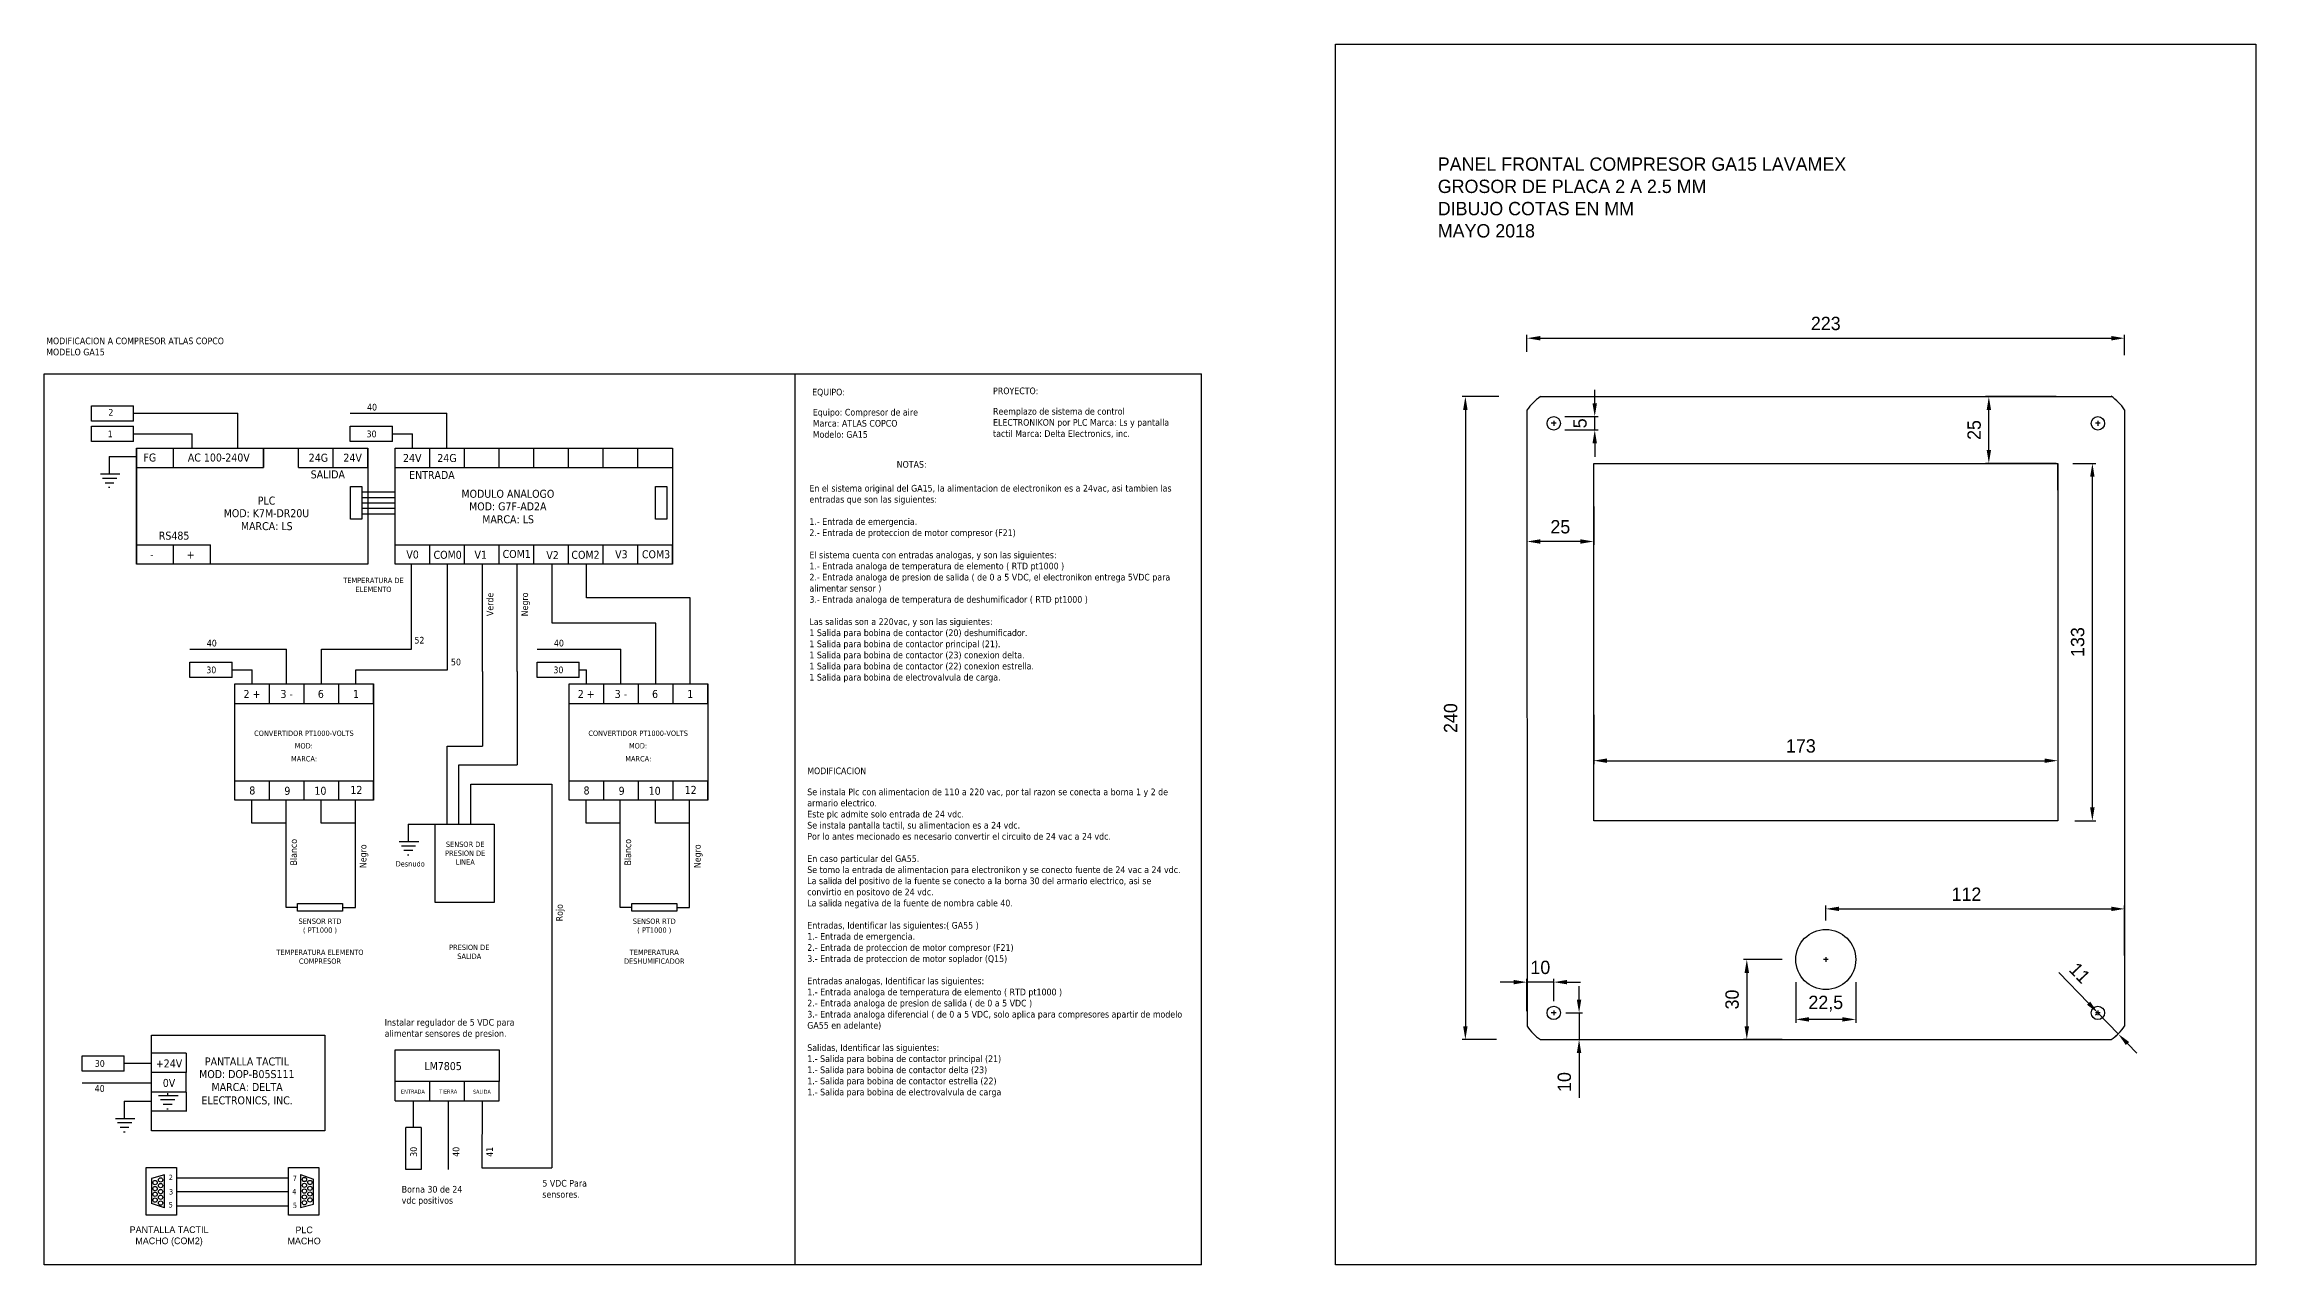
# Model space of a CAD drawing. Header units: millimetres. Extents: x 280 to 2517, y 686 to 1154.
# Drawn here: x 1688 to 2517, y 686 to 1144 of the extents above; entities that cross this region are included whole.
import ezdxf

# ---------------------------------------------------------------- set-up
doc = ezdxf.new("R2010")
doc.units = ezdxf.units.MM
doc.styles.add('Tahoma', font='tahoma.ttf')
doc.dimstyles.new('ISO-25', dxfattribs={"dimtxt": 2.5, "dimasz": 2.5, "dimexe": 1.25, "dimexo": 0.625, "dimtad": 1, "dimtxsty": 'Standard', "dimcen": 2.5, "dimadec": 0, "dimazin": 0, "dimtfac": 1, "dimtmove": 0, "dimatfit": 3, "dimfxl": 1, "dimarcsym": 0})

# ---------------------------------------------------------------- blocks, each defined once
blk = doc.blocks.new('*D132')
at = {"color": 0, "lineweight": -2, "transparency": 16777216}
for p, q in [((2268.49, 892.23), (2268.49, 873.85)), ((2442.49, 892.69), (2442.49, 873.85)), ((2273.49, 875.1), (2437.49, 875.1))]:
    blk.add_line(p, q, dxfattribs=at)
at = {"color": 0, "transparency": 16777216}
for points in [[(2273.49, 875.93), (2273.49, 874.27), (2268.49, 875.1)], [(2437.49, 875.93), (2437.49, 874.27), (2442.49, 875.1)]]:
    blk.add_solid(points, dxfattribs=at)
at = {"layer": 'Defpoints', "color": 0, "transparency": 16777216}
for p in [(2268.49, 892.85), (2442.49, 893.32), (2442.49, 875.1)]:
    blk.add_point(p, dxfattribs=at)
at = {"color": 0, "transparency": 16777216, "insert": (2346.16, 880.6), "char_height": 5, "attachment_point": 5}
blk.add_mtext('173', dxfattribs=at)
blk = doc.blocks.new('*D133')
at = {"color": 0, "lineweight": -2, "transparency": 16777216}
for p, q in [((2448.11, 986.56), (2456.67, 986.56)), ((2455.42, 857.56), (2455.42, 981.56)), ((2448.8, 852.56), (2456.67, 852.56))]:
    blk.add_line(p, q, dxfattribs=at)
at = {"color": 0, "transparency": 16777216}
for points in [[(2454.59, 981.56), (2456.25, 981.56), (2455.42, 986.56)], [(2454.59, 857.56), (2456.25, 857.56), (2455.42, 852.56)]]:
    blk.add_solid(points, dxfattribs=at)
at = {"layer": 'Defpoints', "color": 0, "transparency": 16777216}
for p in [(2447.48, 986.56), (2455.42, 986.56), (2448.17, 852.56)]:
    blk.add_point(p, dxfattribs=at)
at = {"color": 0, "transparency": 16777216, "insert": (2449.92, 919.56), "char_height": 5, "attachment_point": 5, "rotation": 90}
blk.add_mtext('133', dxfattribs=at)
blk = doc.blocks.new('*D134')
at = {"color": 0, "lineweight": -2, "transparency": 16777216}
for p, q in [((2268.89, 1009.06), (2268.89, 1014.06)), ((2257.71, 1004.06), (2270.14, 1004.06)), ((2268.89, 999.06), (2268.89, 1004.06)), ((2257.71, 999.06), (2270.14, 999.06)), ((2268.89, 994.06), (2268.89, 989.06))]:
    blk.add_line(p, q, dxfattribs=at)
at = {"color": 0, "transparency": 16777216}
for points in [[(2268.05, 1009.06), (2269.72, 1009.06), (2268.89, 1004.06)], [(2268.05, 994.06), (2269.72, 994.06), (2268.89, 999.06)]]:
    blk.add_solid(points, dxfattribs=at)
at = {"layer": 'Defpoints', "color": 0, "transparency": 16777216}
for p in [(2257.09, 1004.06), (2268.89, 1004.06), (2257.08, 999.06)]:
    blk.add_point(p, dxfattribs=at)
at = {"color": 0, "transparency": 16777216, "insert": (2263.39, 1001.56), "char_height": 5, "attachment_point": 5, "rotation": 90}
blk.add_mtext('5', dxfattribs=at)
blk = doc.blocks.new('*D135')
at = {"color": 0, "lineweight": -2, "transparency": 16777216}
for p, q in [((2454.02, 784.16), (2442.91, 795.67)), ((2457.04, 780.12), (2456.59, 779.69)), ((2465.11, 772.67), (2457.49, 780.56)), ((2464.66, 772.23), (2464.21, 771.8)), ((2468.58, 769.07), (2472.05, 765.47))]:
    blk.add_line(p, q, dxfattribs=at)
at = {"color": 0, "transparency": 16777216}
for points in [[(2454.62, 784.74), (2453.42, 783.58), (2457.49, 780.56)], [(2469.18, 769.65), (2467.98, 768.49), (2465.11, 772.67)]]:
    blk.add_solid(points, dxfattribs=at)
at = {"layer": 'Defpoints', "color": 0, "transparency": 16777216}
for p in [(2457.49, 780.56), (2457.49, 780.56), (2465.11, 772.67)]:
    blk.add_point(p, dxfattribs=at)
at = {"color": 0, "transparency": 16777216, "insert": (2450.69, 795.53), "char_height": 5, "attachment_point": 5, "rotation": 313.97669}
blk.add_mtext('11', dxfattribs=at)
blk = doc.blocks.new('*D136')
at = {"color": 0, "lineweight": -2, "transparency": 16777216}
for p, q in [((2263.01, 785.56), (2263.01, 790.56)), ((2258.1, 780.56), (2264.26, 780.56)), ((2263.01, 780.56), (2263.01, 770.56)), ((2254.27, 770.56), (2264.26, 770.56)), ((2263.01, 765.56), (2263.01, 748.72))]:
    blk.add_line(p, q, dxfattribs=at)
at = {"color": 0, "transparency": 16777216}
for points in [[(2262.17, 785.56), (2263.84, 785.56), (2263.01, 780.56)], [(2262.17, 765.56), (2263.84, 765.56), (2263.01, 770.56)]]:
    blk.add_solid(points, dxfattribs=at)
at = {"layer": 'Defpoints', "color": 0, "transparency": 16777216}
for p in [(2257.47, 780.56), (2253.65, 770.56), (2263.01, 770.56)]:
    blk.add_point(p, dxfattribs=at)
at = {"color": 0, "transparency": 16777216, "insert": (2257.51, 754.64), "char_height": 5, "attachment_point": 5, "rotation": 90}
blk.add_mtext('10', dxfattribs=at)
blk = doc.blocks.new('*D137')
at = {"color": 0, "lineweight": -2, "transparency": 16777216}
for p, q in [((2238.49, 792.08), (2233.49, 792.08)), ((2243.49, 781.18), (2243.49, 793.33)), ((2253.49, 792.08), (2243.49, 792.08)), ((2253.49, 784.9), (2253.49, 793.33)), ((2258.49, 792.08), (2263.49, 792.08))]:
    blk.add_line(p, q, dxfattribs=at)
at = {"color": 0, "transparency": 16777216}
for points in [[(2238.49, 792.91), (2238.49, 791.25), (2243.49, 792.08)], [(2258.49, 792.91), (2258.49, 791.25), (2253.49, 792.08)]]:
    blk.add_solid(points, dxfattribs=at)
at = {"layer": 'Defpoints', "color": 0, "transparency": 16777216}
for p in [(2243.49, 792.08), (2243.49, 780.56), (2253.49, 784.27)]:
    blk.add_point(p, dxfattribs=at)
at = {"color": 0, "transparency": 16777216, "insert": (2248.49, 797.58), "char_height": 5, "attachment_point": 5}
blk.add_mtext('10', dxfattribs=at)
blk = doc.blocks.new('*D138')
at = {"color": 0, "lineweight": -2, "transparency": 16777216}
for p, q in [((2243.49, 1028.34), (2243.49, 1034.72)), ((2248.49, 1033.47), (2462.49, 1033.47)), ((2467.49, 1027.17), (2467.49, 1034.72))]:
    blk.add_line(p, q, dxfattribs=at)
at = {"color": 0, "transparency": 16777216}
for points in [[(2248.49, 1034.3), (2248.49, 1032.63), (2243.49, 1033.47)], [(2462.49, 1034.3), (2462.49, 1032.63), (2467.49, 1033.47)]]:
    blk.add_solid(points, dxfattribs=at)
at = {"layer": 'Defpoints', "color": 0, "transparency": 16777216}
for p in [(2467.49, 1033.47), (2243.49, 1020.34), (2467.49, 1019.17)]:
    blk.add_point(p, dxfattribs=at)
at = {"color": 0, "transparency": 16777216, "insert": (2355.49, 1038.97), "char_height": 5, "attachment_point": 5}
blk.add_mtext('223', dxfattribs=at)
blk = doc.blocks.new('*D139')
at = {"color": 0, "lineweight": -2, "transparency": 16777216}
for p, q in [((2344.24, 792.07), (2344.24, 776.86)), ((2366.74, 792.01), (2366.74, 776.86)), ((2361.74, 778.11), (2349.24, 778.11))]:
    blk.add_line(p, q, dxfattribs=at)
at = {"color": 0, "transparency": 16777216}
for points in [[(2349.24, 778.95), (2349.24, 777.28), (2344.24, 778.11)], [(2361.74, 778.95), (2361.74, 777.28), (2366.74, 778.11)]]:
    blk.add_solid(points, dxfattribs=at)
at = {"layer": 'Defpoints', "color": 0, "transparency": 16777216}
for p in [(2344.24, 792.7), (2366.74, 792.63), (2344.24, 778.11)]:
    blk.add_point(p, dxfattribs=at)
at = {"color": 0, "transparency": 16777216, "insert": (2355.49, 784.03), "char_height": 5, "attachment_point": 5}
blk.add_mtext('22,5', dxfattribs=at)
blk = doc.blocks.new('*D140')
at = {"color": 0, "lineweight": -2, "transparency": 16777216}
for p, q in [((2339.13, 800.56), (2324.64, 800.56)), ((2325.89, 795.56), (2325.89, 775.56)), ((2339.13, 770.56), (2324.64, 770.56))]:
    blk.add_line(p, q, dxfattribs=at)
at = {"color": 0, "transparency": 16777216}
for points in [[(2325.06, 795.56), (2326.73, 795.56), (2325.89, 800.56)], [(2325.06, 775.56), (2326.73, 775.56), (2325.89, 770.56)]]:
    blk.add_solid(points, dxfattribs=at)
at = {"layer": 'Defpoints', "color": 0, "transparency": 16777216}
for p in [(2339.76, 800.56), (2325.89, 770.56), (2339.76, 770.56)]:
    blk.add_point(p, dxfattribs=at)
at = {"color": 0, "transparency": 16777216, "insert": (2320.39, 785.56), "char_height": 5, "attachment_point": 5, "rotation": 90}
blk.add_mtext('30', dxfattribs=at)
blk = doc.blocks.new('*D141')
at = {"color": 0, "lineweight": -2, "transparency": 16777216}
for p, q in [((2355.49, 815.19), (2355.49, 820.79)), ((2467.49, 802.09), (2467.49, 820.79)), ((2360.49, 819.54), (2462.49, 819.54))]:
    blk.add_line(p, q, dxfattribs=at)
at = {"color": 0, "transparency": 16777216}
for points in [[(2360.49, 820.37), (2360.49, 818.71), (2355.49, 819.54)], [(2462.49, 820.37), (2462.49, 818.71), (2467.49, 819.54)]]:
    blk.add_solid(points, dxfattribs=at)
at = {"layer": 'Defpoints', "color": 0, "transparency": 16777216}
for p in [(2355.49, 814.56), (2467.49, 819.54), (2467.49, 801.46)]:
    blk.add_point(p, dxfattribs=at)
at = {"color": 0, "transparency": 16777216, "insert": (2408.22, 825.04), "char_height": 5, "attachment_point": 5}
blk.add_mtext('112', dxfattribs=at)
blk = doc.blocks.new('*D142')
at = {"color": 0, "lineweight": -2, "transparency": 16777216}
for p, q in [((2232.9, 1011.56), (2219.14, 1011.56)), ((2220.39, 1006.56), (2220.39, 775.56)), ((2232, 770.56), (2219.14, 770.56))]:
    blk.add_line(p, q, dxfattribs=at)
at = {"color": 0, "transparency": 16777216}
for points in [[(2219.55, 1006.56), (2221.22, 1006.56), (2220.39, 1011.56)], [(2219.55, 775.56), (2221.22, 775.56), (2220.39, 770.56)]]:
    blk.add_solid(points, dxfattribs=at)
at = {"layer": 'Defpoints', "color": 0, "transparency": 16777216}
for p in [(2233.53, 1011.56), (2220.39, 770.56), (2232.62, 770.56)]:
    blk.add_point(p, dxfattribs=at)
at = {"color": 0, "transparency": 16777216, "insert": (2214.89, 891.06), "char_height": 5, "attachment_point": 5, "rotation": 90}
blk.add_mtext('240', dxfattribs=at)
blk = doc.blocks.new('*D143')
at = {"color": 0, "lineweight": -2, "transparency": 16777216}
for p, q in [((2441.87, 1011.56), (2415.37, 1011.56)), ((2416.62, 991.56), (2416.62, 1006.56)), ((2441.87, 986.56), (2415.37, 986.56))]:
    blk.add_line(p, q, dxfattribs=at)
at = {"color": 0, "transparency": 16777216}
for points in [[(2415.79, 1006.56), (2417.45, 1006.56), (2416.62, 1011.56)], [(2415.79, 991.56), (2417.45, 991.56), (2416.62, 986.56)]]:
    blk.add_solid(points, dxfattribs=at)
at = {"layer": 'Defpoints', "color": 0, "transparency": 16777216}
for p in [(2416.62, 1011.56), (2442.49, 1011.56), (2442.49, 986.56)]:
    blk.add_point(p, dxfattribs=at)
at = {"color": 0, "transparency": 16777216, "insert": (2411.12, 999.06), "char_height": 5, "attachment_point": 5, "rotation": 90}
blk.add_mtext('25', dxfattribs=at)
blk = doc.blocks.new('*D144')
at = {"color": 0, "lineweight": -2, "transparency": 16777216}
for p, q in [((2243.49, 970.35), (2243.49, 956.01)), ((2268.49, 970.35), (2268.49, 956.01)), ((2263.49, 957.26), (2248.49, 957.26))]:
    blk.add_line(p, q, dxfattribs=at)
at = {"color": 0, "transparency": 16777216}
for points in [[(2248.49, 958.09), (2248.49, 956.43), (2243.49, 957.26)], [(2263.49, 958.09), (2263.49, 956.43), (2268.49, 957.26)]]:
    blk.add_solid(points, dxfattribs=at)
at = {"layer": 'Defpoints', "color": 0, "transparency": 16777216}
for p in [(2243.49, 970.97), (2268.49, 970.97), (2243.49, 957.26)]:
    blk.add_point(p, dxfattribs=at)
at = {"color": 0, "transparency": 16777216, "insert": (2255.99, 962.76), "char_height": 5, "attachment_point": 5}
blk.add_mtext('25', dxfattribs=at)

msp = doc.modelspace()

# ---------------------------------------------------------------- linework, layer by layer
for p, q in [((1687.681, 686.128), (1687.681, 1020.128)), ((1687.681, 1020.128), (2121.476, 1020.128)), ((1969.017, 1020.128), (1969.017, 686.128)), ((2121.476, 686.128), (2121.476, 1020.128)), ((2248.542, 1011.558), (2355.492, 1011.558)), ((2355.492, 1011.558), (2462.653, 1011.558)), ((1705.372, 1008.152), (1721.141, 1008.152)), ((1705.372, 1002.389), (1705.372, 1008.152)), ((1721.141, 1002.389), (1721.141, 1008.152)), ((1721.141, 1005.345), (1760.275, 1005.345)), ((1760.275, 992.311), (1760.275, 1005.345)), ((1802.375, 1005.345), (1838.6, 1005.345)), ((1838.6, 992.311), (1838.6, 1005.345)), ((2243.492, 1006.508), (2243.494, 775.608)), ((2467.492, 1006.651), (2467.492, 775.608)), ((1721.141, 1002.389), (1705.372, 1002.389)), ((1705.397, 1000.462), (1721.167, 1000.462)), ((1705.397, 994.699), (1705.397, 1000.462)), ((1721.167, 994.699), (1721.167, 1000.462)), ((1721.167, 997.655), (1743.164, 997.655)), ((1743.164, 992.311), (1743.164, 997.655)), ((1802.401, 1000.462), (1818.171, 1000.462)), ((1802.401, 994.699), (1802.401, 1000.462)), ((1818.171, 994.699), (1818.171, 1000.462)), ((1818.171, 997.655), (1825.757, 997.655)), ((1825.757, 992.311), (1825.757, 997.655)), ((2254.401, 1001.559), (2252.588, 1001.559)), ((2253.494, 1002.466), (2253.494, 1000.653)), ((2458.398, 1001.559), (2456.585, 1001.559)), ((2457.492, 1002.466), (2457.492, 1000.653)), ((1721.167, 994.699), (1705.397, 994.699)), ((1712.025, 989.11), (1712.025, 982.621)), ((1712.025, 989.11), (1722.228, 989.11)), ((1736.131, 985.024), (1736.131, 992.311)), ((1769.87, 985.024), (1769.87, 992.311)), ((1769.972, 985.024), (1769.972, 992.311)), ((1782.972, 985.024), (1782.972, 992.311)), ((1795.972, 985.024), (1795.972, 992.311)), ((1818.171, 994.699), (1802.401, 994.699)), ((1808.972, 985.024), (1808.972, 992.311)), ((1832.232, 985.024), (1832.232, 992.311)), ((1845.232, 985.024), (1845.232, 992.311)), ((1858.232, 985.024), (1858.232, 992.311)), ((1871.232, 985.024), (1871.232, 992.311)), ((1884.232, 985.024), (1884.232, 992.311)), ((1897.232, 985.024), (1897.232, 992.311)), ((1910.232, 985.024), (1910.232, 992.311)), ((2268.492, 986.558), (2442.492, 986.558)), ((2268.492, 852.558), (2268.492, 986.558)), ((2442.492, 986.558), (2442.492, 852.558)), ((2442.492, 976.558), (2442.492, 986.558)), ((1708.744, 982.621), (1716.056, 982.621)), ((1709.516, 981.033), (1714.875, 981.033)), ((1710.47, 979.309), (1713.785, 979.309)), ((1722.228, 985.024), (1769.87, 985.024)), ((1782.972, 985.024), (1808.972, 985.024)), ((1819.232, 985.024), (1923.232, 985.024)), ((1711.787, 977.584), (1712.332, 977.584)), ((1806.739, 975.856), (1819.232, 975.856)), ((1806.739, 973.803), (1819.232, 973.803)), ((1806.739, 971.75), (1819.232, 971.75)), ((1806.739, 969.698), (1819.232, 969.698)), ((1806.739, 967.645), (1819.232, 967.645)), ((1722.228, 956.03), (1736.131, 956.03)), ((1736.131, 948.743), (1736.131, 956.03)), ((1736.131, 956.03), (1750.034, 956.03)), ((1750.034, 948.743), (1750.034, 956.03)), ((1819.232, 956.03), (1923.232, 956.03)), ((1832.232, 948.743), (1832.232, 956.03)), ((1845.232, 948.743), (1845.232, 956.03)), ((1858.232, 948.743), (1858.232, 956.03)), ((1871.232, 948.743), (1871.232, 956.03)), ((1884.232, 948.743), (1884.232, 956.03)), ((1897.232, 948.743), (1897.232, 956.03)), ((1910.232, 948.743), (1910.232, 956.03)), ((1910.232, 948.743), (1910.232, 956.03)), ((1923.232, 948.743), (1923.232, 956.03)), ((1825.39, 916.89), (1825.39, 948.743)), ((1838.871, 909.2), (1838.871, 948.743)), ((1851.971, 908.567), (1851.971, 948.743)), ((1864.971, 908.567), (1864.971, 948.743)), ((1864.971, 940.088), (1864.971, 948.743)), ((1878.128, 926.698), (1878.128, 948.743)), ((1890.971, 937.958), (1890.971, 948.743)), ((1890.971, 936.163), (1890.971, 948.743)), ((1929.814, 936.163), (1890.971, 936.163)), ((1929.814, 909.2), (1929.814, 936.163)), ((1916.971, 926.698), (1878.128, 926.698)), ((1916.971, 903.856), (1916.971, 926.698)), ((1742.293, 916.89), (1778.518, 916.89)), ((1742.319, 912.007), (1758.089, 912.007)), ((1742.319, 906.244), (1742.319, 912.007)), ((1758.089, 906.244), (1758.089, 912.007)), ((1761.186, 916.89), (1778.518, 916.89)), ((1778.518, 903.856), (1778.518, 916.89)), ((1791.675, 916.89), (1825.39, 916.89)), ((1791.675, 903.856), (1791.675, 916.89)), ((1872.409, 916.89), (1903.814, 916.89)), ((1872.435, 912.007), (1888.204, 912.007)), ((1872.435, 906.244), (1872.435, 912.007)), ((1888.204, 906.244), (1888.204, 912.007)), ((1903.814, 903.856), (1903.814, 916.89)), ((1758.089, 906.244), (1742.319, 906.244)), ((1758.089, 909.2), (1765.675, 909.2)), ((1765.675, 903.856), (1765.675, 909.2)), ((1772.15, 896.569), (1772.15, 903.856)), ((1785.15, 896.569), (1785.15, 903.856)), ((1798.15, 896.569), (1798.15, 903.856)), ((1804.518, 909.2), (1838.871, 909.2)), ((1804.518, 903.856), (1804.518, 909.2)), ((1811.15, 896.569), (1811.15, 903.856)), ((1851.971, 908.567), (1851.971, 880.546)), ((1864.971, 908.567), (1864.971, 873.525)), ((1888.204, 906.244), (1872.435, 906.244)), ((1888.204, 909.2), (1890.971, 909.2)), ((1890.971, 903.856), (1890.971, 909.2)), ((1897.445, 896.569), (1897.445, 903.856)), ((1910.445, 896.569), (1910.445, 903.856)), ((1923.445, 896.569), (1923.445, 903.856)), ((1929.814, 903.856), (1929.814, 909.2)), ((1936.445, 896.569), (1936.445, 903.856)), ((1759.15, 896.569), (1811.15, 896.569)), ((1884.445, 896.569), (1936.445, 896.569)), ((1838.684, 851.358), (1838.684, 880.546)), ((1838.684, 880.546), (1851.971, 880.546)), ((1843.113, 851.358), (1843.113, 873.525)), ((1843.113, 873.525), (1864.971, 873.525)), ((1759.15, 867.575), (1811.15, 867.575)), ((1772.15, 860.288), (1772.15, 867.575)), ((1785.15, 860.288), (1785.15, 867.575)), ((1798.15, 860.288), (1798.15, 867.575)), ((1811.15, 860.288), (1811.15, 867.575)), ((1847.542, 851.358), (1847.542, 866.294)), ((1847.542, 866.294), (1877.971, 866.294)), ((1877.971, 866.294), (1877.971, 722.412)), ((1884.445, 867.575), (1936.445, 867.575)), ((1897.445, 860.288), (1897.445, 867.575)), ((1910.445, 860.288), (1910.445, 867.575)), ((1923.445, 860.288), (1923.445, 867.575)), ((1936.445, 860.288), (1936.445, 867.575)), ((1765.558, 851.634), (1765.558, 860.288)), ((1778.308, 820.112), (1778.308, 860.288)), ((1791.549, 851.634), (1791.549, 860.288)), ((1804.298, 820.112), (1804.298, 860.288)), ((1890.854, 851.634), (1890.854, 860.288)), ((1903.604, 820.112), (1903.604, 860.288)), ((1916.844, 851.634), (1916.844, 860.288)), ((1929.594, 820.112), (1929.594, 860.288)), ((1778.308, 851.634), (1765.558, 851.634)), ((1804.298, 851.634), (1791.549, 851.634)), ((1824.052, 851.311), (1824.052, 844.822)), ((1824.052, 851.311), (1834.255, 851.311)), ((1903.604, 851.634), (1890.854, 851.634)), ((1929.594, 851.634), (1916.844, 851.634)), ((2442.492, 852.558), (2268.492, 852.558)), ((1820.771, 844.822), (1828.083, 844.822)), ((1821.543, 843.234), (1826.902, 843.234)), ((1822.497, 841.51), (1825.812, 841.51)), ((1823.814, 839.785), (1824.359, 839.785)), ((1782.622, 820.112), (1778.308, 820.112)), ((1799.511, 820.112), (1804.298, 820.112)), ((1907.918, 820.112), (1903.604, 820.112)), ((1924.807, 820.112), (1929.594, 820.112)), ((2356.4, 800.558), (2354.587, 800.558)), ((2355.493, 801.465), (2355.493, 799.652)), ((2254.401, 780.558), (2252.588, 780.558)), ((2253.494, 781.465), (2253.494, 779.652)), ((2458.398, 780.558), (2456.585, 780.558)), ((2457.492, 781.465), (2457.492, 779.652)), ((1701.891, 764.503), (1717.661, 764.503)), ((1701.891, 758.739), (1701.891, 764.503)), ((1717.661, 758.739), (1717.661, 764.503)), ((1740.867, 765.447), (1727.926, 765.447)), ((1740.867, 765.447), (1740.867, 758.16)), ((2248.545, 770.558), (2462.442, 770.558)), ((1717.661, 758.739), (1701.891, 758.739)), ((1717.661, 761.696), (1727.867, 761.696)), ((1740.867, 758.16), (1727.926, 758.16)), ((1740.867, 750.873), (1740.867, 758.16)), ((1819.273, 747.583), (1819.273, 754.87)), ((1832.273, 747.583), (1832.273, 754.87)), ((1845.273, 747.583), (1845.273, 754.87)), ((1858.273, 747.583), (1858.273, 754.87)), ((1701.891, 754.359), (1727.867, 754.359)), ((1717.664, 747.493), (1717.664, 741.004)), ((1717.664, 747.493), (1727.867, 747.493)), ((1740.867, 750.873), (1727.926, 750.873)), ((1730.549, 749.643), (1737.861, 749.643)), ((1731.321, 748.055), (1736.68, 748.055)), ((1732.275, 746.331), (1735.59, 746.331)), ((1733.83, 750.439), (1733.83, 749.643)), ((1740.867, 750.873), (1740.867, 743.585)), ((1819.273, 747.583), (1858.273, 747.583)), ((1826.114, 737.624), (1826.114, 747.583)), ((1839.214, 721.855), (1839.214, 747.583)), ((1851.821, 747.583), (1851.74, 722.412)), ((1714.383, 741.004), (1721.695, 741.004)), ((1715.155, 739.416), (1720.514, 739.416)), ((1740.867, 743.74), (1727.926, 743.74)), ((1733.592, 744.606), (1734.137, 744.606)), ((1716.109, 737.692), (1719.424, 737.692)), ((1717.426, 735.968), (1717.971, 735.968)), ((1823.232, 721.854), (1823.232, 737.624)), ((1828.995, 737.624), (1823.232, 737.624)), ((1828.995, 737.624), (1828.995, 721.854)), ((1828.995, 721.854), (1823.232, 721.854)), ((1851.711, 722.412), (1877.971, 722.412)), ((1855.101, 722.412), (1867.34, 722.412)), ((1732.749, 719.807), (1727.842, 718.466)), ((1727.842, 718.466), (1727.842, 709.099)), ((1732.749, 707.436), (1732.749, 719.807)), ((1737.315, 718.659), (1779.195, 718.659)), ((1737.315, 713.54), (1779.195, 713.54)), ((1783.761, 719.911), (1783.761, 707.539)), ((1783.761, 719.911), (1788.667, 718.248)), ((1788.667, 708.88), (1788.667, 718.248)), ((1732.749, 707.436), (1727.842, 709.099)), ((1737.315, 708.263), (1779.195, 708.263)), ((1783.761, 707.539), (1788.667, 708.88)), ((2121.476, 686.128), (1687.681, 686.128))]:
    msp.add_line(p, q)
for points in [[(2171.727, 1143.674), (2516.671, 1143.674), (2516.671, 686.128), (2171.727, 686.128)], [(1722.228, 992.311), (1722.228, 992.311), (1722.228, 948.743), (1722.228, 948.743)], [(1722.228, 992.311), (1808.972, 992.311), (1808.972, 948.743), (1722.228, 948.743)], [(1819.232, 992.311), (1923.232, 992.311), (1923.232, 948.743), (1819.232, 948.743)], [(1802.479, 977.909), (1806.739, 977.909), (1806.739, 965.645), (1802.479, 965.645)], [(1916.757, 977.909), (1921.017, 977.909), (1921.017, 965.645), (1916.757, 965.645)], [(1759.15, 903.856), (1811.15, 903.856), (1811.15, 860.288), (1759.15, 860.288)], [(1884.445, 903.856), (1936.445, 903.856), (1936.445, 860.288), (1884.445, 860.288)], [(1834.255, 851.358), (1856.4, 851.358), (1856.4, 821.967), (1834.255, 821.967)], [(1782.622, 821.6), (1799.511, 821.6), (1799.511, 818.623), (1782.622, 818.623)], [(1907.918, 821.6), (1924.807, 821.6), (1924.807, 818.623), (1907.918, 818.623)], [(1727.867, 772.202), (1792.807, 772.202), (1792.807, 736.348), (1727.867, 736.348)], [(1819.273, 766.747), (1858.273, 766.747), (1858.273, 754.87), (1819.273, 754.87)], [(1725.924, 704.751), (1725.924, 722.596), (1737.315, 722.596), (1737.315, 704.751)], [(1790.586, 722.596), (1790.586, 704.751), (1779.195, 704.751), (1779.195, 722.596)]]:
    msp.add_lwpolyline(points, close=True)
for centre, radius in [((2253.494, 1001.558), 2.5), ((2457.492, 1001.558), 2.5), ((2355.493, 800.558), 11.25), ((2253.494, 780.558), 2.5), ((2457.492, 780.558), 2.5), ((1729.223, 716.923), 0.802), ((1729.223, 714.699), 0.802), ((1729.223, 712.562), 0.802), ((1731.295, 717.957), 0.802), ((1731.295, 715.807), 0.802), ((1731.295, 713.583), 0.802), ((1785.214, 718.095), 0.802), ((1785.214, 715.901), 0.802), ((1785.214, 713.764), 0.802), ((1787.286, 716.979), 0.802), ((1787.286, 714.785), 0.802), ((1787.286, 712.648), 0.802), ((1729.223, 710.368), 0.802), ((1731.295, 711.446), 0.802), ((1731.295, 709.252), 0.802), ((1785.214, 711.54), 0.802), ((1785.214, 709.39), 0.802), ((1787.286, 710.424), 0.802)]:
    msp.add_circle(centre, radius)
for centre, start, end in [((2258.492, 996.558), 123.55731, 146.44269), ((2452.492, 996.701), 33.55731, 56.44269), ((2258.494, 785.558), 213.55731, 236.44269), ((2452.492, 785.558), 303.55731, 326.44269)]:
    msp.add_arc(centre, 18, start, end)

# ---------------------------------------------------------------- texts
for s, insert, char_height, width, attachment_point in [('PANEL FRONTAL COMPRESOR GA15 LAVAMEX \\PGROSOR DE PLACA 2 A 2.5 MM\\PDIBUJO COTAS EN MM\\PMAYO 2018', (2210.056, 1101.234), 5, 266.63863, 1), ('PANTALLA TACTIL\\PMACHO (COM2)', (1734.478, 700.519), 2.5, 57.68093, 2), ('PLC \\PMACHO', (1785.1, 700.456), 2.5, 60.88776, 2)]:
    msp.add_mtext(s, dxfattribs=dict(insert=insert, char_height=char_height, width=width, attachment_point=attachment_point))
at = {"style": 'Tahoma'}
for s, insert, char_height, width, attachment_point in [('MODIFICACION A COMPRESOR ATLAS COPCO\\PMODELO GA15', (1688.414, 1033.714), 2.5, 99.3678, 1), ('EQUIPO:', (1975.53, 1014.523), 2.5, 57.58905, 1), ('PROYECTO:', (2043.346, 1014.986), 2.5, 57.58905, 1), ('2', (1711.736, 1006.952), 2.5, 15.27778, 1), ('40', (1808.69, 1008.875), 2.5, 15.27778, 1), ('Equipo: Compresor de aire\\PMarca: ATLAS COPCO\\PModelo: GA15', (1975.766, 1006.983), 2.5, 107.81633, 1), ('Reemplazo de sistema de control ELECTRONIKON por PLC Marca: Ls y pantalla tactil Marca: Delta Electronics, inc.', (2043.341, 1007.317), 2.5, 67.76111, 1), ('1', (1711.505, 998.842), 2.5, 15.27778, 1), ('30', (1808.509, 998.842), 2.5, 15.27778, 1), ('FG', (1724.897, 990.245), 3, 15.27778, 1), ('AC 100-240V', (1741.506, 990.245), 3, 25.08797, 1), ('24G', (1786.826, 990.168), 3, 15.27778, 1), ('24V', (1799.826, 990.168), 3, 15.27778, 1), ('24V', (1825.638, 990.055), 3, 15.27778, 2), ('24G', (1838.638, 990.055), 3, 15.27778, 2), ('NOTAS:', (2007.23, 987.419), 2.5, 57.58905, 1), ('SALIDA', (1787.569, 983.927), 3, 15.27778, 1), ('ENTRADA', (1824.459, 983.709), 3, 15.27778, 1), ('En el sistema original del GA15, la alimentacion de electronikon es a 24vac, asi tambien las entradas que son las siguientes:\\P\\P1.- Entrada de emergencia.\\P2.- Entrada de proteccion de motor compresor (F21)\\P\\PEl sistema cuenta con entradas analogas, y son las siguientes:\\P1.- Entrada analoga de temperatura de elemento ( RTD pt1000 )\\P2.- Entrada analoga de presion de salida ( de 0 a 5 VDC, el electronikon entrega 5VDC para alimentar sensor )\\P3.- Entrada analoga de temperatura de deshumificador ( RTD pt1000 )\\P\\PLas salidas son a 220vac, y son las siguientes:\\P1 Salida para bobina de contactor (20) deshumificador.\\P1 Salida para bobina de contactor principal (21).\\P1 Salida para bobina de contactor (23) conexion delta. \\P1 Salida para bobina de contactor (22) conexion estrella.\\P1 Salida para bobina de electrovalvula de carga.', (1974.502, 978.484), 2.5, 141.67465, 1), ('PLC', (1771.019, 974.091), 3, 60.94912, 2), ('MODULO ANALOGO', (1861.483, 976.653), 3, 60.94912, 2), ('MOD: G7F-AD2A', (1861.456, 971.938), 3, 60.94912, 2), ('MOD: K7M-DR20U', (1770.993, 969.375), 3, 60.94912, 2), ('MARCA: LS', (1771.091, 964.526), 3, 60.94912, 2), ('MARCA: LS', (1861.555, 967.088), 3, 60.94912, 2), ('RS485', (1730.634, 960.953), 3, 15.27778, 1), (' +', (1739.995, 953.838), 3, 15.27778, 1), ('  V0', (1824.631, 953.888), 3, 15.27778, 2), ('COM0', (1838.899, 953.773), 3, 15.27778, 2), ('  V1', (1850.169, 953.773), 3, 15.27778, 2), ('COM1', (1864.787, 954.09), 3, 15.27778, 2), ('V2', (1878.225, 953.658), 3, 15.27778, 2), ('COM2', (1890.577, 953.773), 3, 15.27778, 2), ('V3', (1904.018, 953.975), 3, 15.27778, 2), ('COM3', (1917.018, 953.975), 3, 15.27778, 2), ('  -', (1725.124, 953.838), 3, 15.27778, 1), ('TEMPERATURA DE ELEMENTO', (1811.102, 943.666), 2, 26.0697, 2), ('40', (1748.608, 920.42), 2.5, 15.27778, 1), ('52', (1826.428, 921.518), 2.5, 15.27778, 1), ('40', (1878.724, 920.42), 2.5, 15.27778, 1), ('50', (1840.137, 913.343), 2.5, 15.27778, 1), ('30', (1748.427, 910.387), 2.5, 15.27778, 1), ('30', (1878.542, 910.387), 2.5, 15.27778, 1), ('2 + ', (1765.556, 901.6), 3, 15.27778, 2), ('3 -', (1778.556, 901.6), 3, 15.27778, 2), ('  6', (1790.234, 901.6), 3, 15.27778, 2), ('1', (1804.556, 901.6), 3, 15.27778, 2), ('2 + ', (1890.851, 901.6), 3, 15.27778, 2), ('3 -', (1903.851, 901.6), 3, 15.27778, 2), ('  6', (1915.529, 901.6), 3, 15.27778, 2), ('1', (1929.851, 901.6), 3, 15.27778, 2), ('CONVERTIDOR PT1000-VOLTS', (1785.011, 886.379), 2, 122.0019, 2), ('MOD: ', (1784.985, 881.664), 2, 60.94912, 2), ('CONVERTIDOR PT1000-VOLTS', (1910.307, 886.379), 2, 122.0019, 2), ('MOD:', (1910.28, 881.664), 2, 60.94912, 2), ('MARCA: ', (1785.083, 876.814), 2, 60.94912, 2), ('MARCA: ', (1910.379, 876.814), 2, 60.94912, 2), ('MODIFICACION', (1973.698, 872.539), 2.5, 99.3678, 1), ('  8', (1764.549, 865.433), 3, 15.27778, 2), ('9', (1778.817, 865.318), 3, 15.27778, 2), ('  10', (1790.087, 865.318), 3, 15.27778, 2), ('12', (1804.706, 865.635), 3, 15.27778, 2), ('  8', (1889.844, 865.433), 3, 15.27778, 2), ('9', (1904.113, 865.318), 3, 15.27778, 2), ('  10', (1915.383, 865.318), 3, 15.27778, 2), ('12', (1930.001, 865.635), 3, 15.27778, 2), ('\\PSe instala Plc con alimentacion de 110 a 220 vac, por tal razon se conecta a borna 1 y 2 de armario electrico.\\PEste plc admite solo entrada de 24 vdc.\\PSe instala pantalla tactil, su alimentacion es a 24 vdc.\\PPor lo antes mecionado es necesario convertir el circuito de 24 vac a 24 vdc.\\P\\PEn caso particular del GA55.\\PSe tomo la entrada de alimentacion para electronikon y se conecto fuente de 24 vac a 24 vdc.\\PLa salida del positivo de la fuente se conecto a la borna 30 del armario electrico, asi se convirtio en positovo de 24 vdc.\\PLa salida negativa de la fuente de nombra cable 40.\\P\\PEntradas, Identificar las siguientes:( GA55 )\\P1.- Entrada de emergencia.\\P2.- Entrada de proteccion de motor compresor (F21)\\P3.- Entrada de proteccion de motor soplador (Q15)\\P\\PEntradas analogas, Identificar las siguientes:\\P1.- Entrada analoga de temperatura de elemento ( RTD pt1000 )\\P2.- Entrada analoga de presion de salida ( de 0 a 5 VDC )\\P3.- Entrada analoga diferencial ( de 0 a 5 VDC, solo aplica para compresores apartir de modelo GA55 en adelante)\\P\\PSalidas, Identificar las siguientes:\\P1.- Salida para bobina de contactor principal (21)\\P1.- Salida para bobina de contactor delta (23)\\P1.- Salida para bobina de contactor estrella (22)\\P1.- Salida para bobina de electrovalvula de carga', (1973.705, 868.816), 2.5, 141.67465, 1), ('Desnudo', (1824.876, 837.429), 2, 16.59364, 2), ('SENSOR DE PRESION DE LINEA', (1845.466, 844.748), 2, 16.59364, 2), ('SENSOR RTD ( PT1000 )', (1791.05, 815.914), 2, 16.59364, 2), ('SENSOR RTD ( PT1000 )', (1916.346, 815.914), 2, 16.59364, 2), ('TEMPERATURA ELEMENTO COMPRESOR', (1791.05, 804.277), 2, 34.72759, 2), ('PRESION DE SALIDA', (1846.997, 806.132), 2, 22.09371, 2), ('TEMPERATURA DESHUMIFICADOR', (1916.346, 804.277), 2, 28.74656, 2), ('Instalar regulador de 5 VDC para alimentar sensores de presion.', (1815.304, 778.257), 2.5, 57.58905, 1), ('+24V', (1734.464, 763.082), 3, 15.27778, 2), ('PANTALLA TACTIL', (1763.653, 763.832), 3, 60.94912, 2), ('0V', (1734.464, 755.795), 3, 15.27778, 2), ('MOD: DOP-B05S111', (1763.627, 759.117), 3, 60.94912, 2), ('LM7805', (1830.178, 762.113), 3, 15.27778, 1), ('MARCA: DELTA \\PELECTRONICS, INC.', (1763.725, 754.267), 3, 70.81534, 2), ('ENTRADA', (1821.409, 751.805), 1.5, 15.27778, 1), ('TIERRA', (1835.797, 751.825), 1.5, 15.27778, 1), ('SALIDA', (1848.374, 751.731), 1.5, 15.27778, 1), ('2', (1734.332, 719.87), 2, 2.33083, 1), ('3', (1734.433, 714.482), 2, 2.33083, 1), ('4', (1780.637, 714.555), 2, 2.33083, 1), ('7', (1780.829, 719.548), 2, 2.33083, 1), ('Borna 30 de 24 vdc positivos', (1821.677, 715.68), 2.5, 26.07335, 1), ('5 VDC Para sensores.', (1874.396, 717.939), 2.5, 28.89503, 1), ('5', (1734.3, 709.602), 2, 2.33083, 1), ('5', (1780.866, 709.391), 2, 2.33083, 1)]:
    msp.add_mtext(s, dxfattribs=dict(at, insert=insert, char_height=char_height, width=width, attachment_point=attachment_point))
at = {"char_height": 2.5, "style": 'Tahoma'}
for s, insert, width, attachment_point, rotation in [('Verde', (1853.547, 933.677), 25.60746, 2, 90.000124), ('Negro', (1866.547, 933.677), 25.60746, 2, 90.000124), ('Blanco', (1779.884, 840.788), 25.60746, 2, 90.000124), ('Blanco', (1905.179, 840.788), 25.60746, 2, 90.000124), ('Negro', (1805.951, 839.27), 15.27778, 2, 90.000124), ('Negro', (1931.247, 839.27), 15.27778, 2, 90.000124), ('Rojo', (1879.547, 818.109), 25.60746, 2, 90.000124), ('30', (1706.631, 762.849), 15.27778, 1, 0.000124), ('40', (1706.591, 753.47), 15.27778, 1, 0.000124), ('30', (1824.885, 726.594), 15.27778, 1, 90.000124), ('40', (1840.793, 726.594), 15.27778, 1, 90.000124), ('41', (1853.365, 726.594), 15.27778, 1, 90.000124)]:
    msp.add_mtext(s, dxfattribs=dict(at, insert=insert, width=width, attachment_point=attachment_point, rotation=rotation))

# ---------------------------------------------------------------- dimensions: what is measured, and where the dimension line sits
for base, p1, p2, text, override, picture, middle in [((2467.492, 1033.468), (2243.492, 1020.345), (2467.492, 1019.173), '223', {"dimtxt": 5, "dimasz": 5, "dimexo": 8, "dimgap": 3}, '*D138', (2355.492, 1033.468)), ((2442.492, 875.099), (2268.492, 892.852), (2442.492, 893.319), '173', {"dimtxt": 5, "dimasz": 5, "dimgap": 3}, '*D132', (2346.159, 875.099))]:
    dim = msp.add_linear_dim(base=base, p1=p1, p2=p2, text=text, dimstyle='ISO-25', override=override)
    dim.commit()
    dim.dimension.update_dxf_attribs({"geometry": picture, "text_midpoint": middle, "dimtype": 160})
dim = msp.add_linear_dim(base=(2220.386, 770.558), p1=(2233.527, 1011.558), p2=(2232.622, 770.558), angle=90, text='240', dimstyle='ISO-25', override={"dimtxt": 5, "dimasz": 5, "dimgap": 3})
dim.commit()
dim.dimension.update_dxf_attribs({"geometry": '*D142', "text_midpoint": (2214.886, 891.058)})
dim = msp.add_linear_dim(base=(2268.887, 1004.058), p1=(2257.081, 999.062), p2=(2257.089, 1004.058), angle=90, dimstyle='ISO-25', override={"dimtxt": 5, "dimasz": 5, "dimgap": 3})
dim.commit()
dim.dimension.update_dxf_attribs({"geometry": '*D134', "text_midpoint": (2268.887, 1001.56), "dimtype": 160})
for base, p1, p2, picture, middle in [((2416.621, 1011.558), (2442.492, 986.558), (2442.492, 1011.558), '*D143', (2411.121, 999.058)), ((2325.894, 770.558), (2339.756, 800.558), (2339.756, 770.558), '*D140', (2320.394, 785.558)), ((2263.006, 770.558), (2257.47, 780.558), (2253.647, 770.558), '*D136', (2257.506, 754.642))]:
    dim = msp.add_linear_dim(base=base, p1=p1, p2=p2, angle=90, dimstyle='ISO-25', override={"dimtxt": 5, "dimasz": 5, "dimgap": 3})
    dim.commit()
    dim.dimension.update_dxf_attribs({"geometry": picture, "text_midpoint": middle})
dim = msp.add_linear_dim(base=(2455.419, 986.558), p1=(2448.173, 852.558), p2=(2447.481, 986.558), angle=90, text='133', dimstyle='ISO-25', override={"dimtxt": 5, "dimasz": 5, "dimgap": 3})
dim.commit()
dim.dimension.update_dxf_attribs({"geometry": '*D133', "text_midpoint": (2455.419, 919.558), "dimtype": 160})
for base, p1, p2, picture, middle in [((2243.492, 957.26), (2268.492, 970.972), (2243.492, 970.972), '*D144', (2255.992, 957.26)), ((2467.492, 819.539), (2355.493, 814.561), (2467.492, 801.465), '*D141', (2408.216, 819.539)), ((2243.494, 792.079), (2253.494, 784.27), (2243.494, 780.558), '*D137', (2248.494, 792.079)), ((2344.243, 778.112), (2366.739, 792.634), (2344.243, 792.696), '*D139', (2355.491, 778.112))]:
    dim = msp.add_linear_dim(base=base, p1=p1, p2=p2, dimstyle='ISO-25', override={"dimtxt": 5, "dimasz": 5, "dimgap": 3})
    dim.commit()
    dim.dimension.update_dxf_attribs({"geometry": picture, "text_midpoint": middle, "dimtype": 160})
dim = msp.add_aligned_dim(p1=(2465.105, 772.668), p2=(2457.492, 780.558), distance=0, text='11', dimstyle='ISO-25', override={"dimtxt": 5, "dimasz": 5, "dimgap": 3})
dim.commit()
dim.dimension.update_dxf_attribs({"geometry": '*D135', "text_midpoint": (2450.687, 795.531)})

doc.saveas('drawing.dxf')
